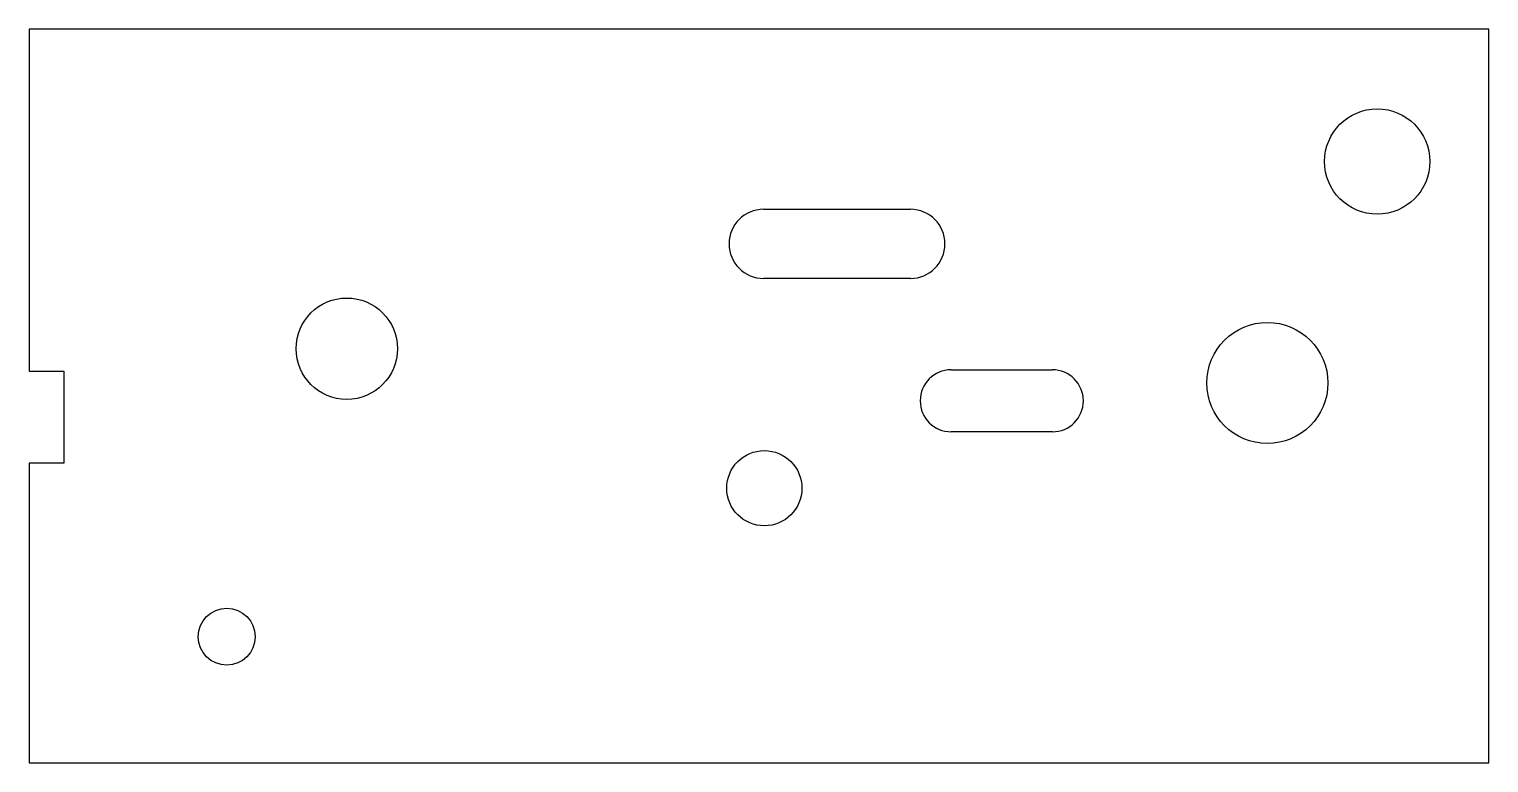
# Model space of a CAD drawing. Header units: millimetres. Extents: x 0 to 200, y 0 to 100.
import ezdxf

# ---------------------------------------------------------------- set-up
doc = ezdxf.new("R2010")
doc.units = ezdxf.units.MM
doc.layers.add('CUT', color=7, linetype='Continuous')

msp = doc.modelspace()

# ---------------------------------------------------------------- linework, layer by layer
at = {"layer": 'CUT'}
for p, q in [((199.62, 100.27), (0, 100.27)), ((0, 100.27), (0, 53.52)), ((199.62, 0), (199.62, 100.27)), ((100.44, 75.65), (120.52, 75.65)), ((120.52, 66.21), (100.44, 66.21)), ((0, 53.52), (4.74, 53.52)), ((4.74, 53.52), (4.74, 40.94)), ((126.1, 53.72), (139.93, 53.72)), ((139.93, 45.24), (126.1, 45.24)), ((4.74, 40.94), (0, 40.94)), ((0, 40.94), (0, 0)), ((0, 0), (199.62, 0))]:
    msp.add_line(p, q, dxfattribs=at)
for centre, radius in [((184.36, 82.18), 7.2), ((43.44, 56.6), 6.93), ((169.34, 51.92), 8.28), ((100.54, 37.53), 5.14), ((27.02, 17.23), 3.89)]:
    msp.add_circle(centre, radius, dxfattribs=at)
for centre, radius, start, end in [((100.44, 70.93), 4.72, 90, -90), ((120.52, 70.93), 4.72, -90, 90), ((126.1, 49.48), 4.24, 90, -90), ((139.93, 49.48), 4.24, -90, 90)]:
    msp.add_arc(centre, radius, start, end, dxfattribs=at)

doc.saveas('drawing.dxf')
